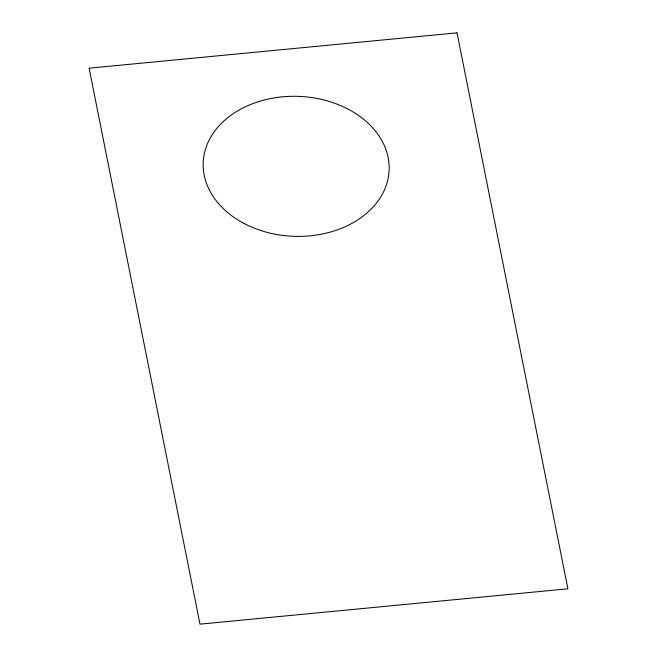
<?xml version="1.0" encoding="UTF-8"?>
<svg xmlns="http://www.w3.org/2000/svg" width="657" height="657" viewBox="0 0 657 657"><rect width="100%" height="100%" fill="white"/><g stroke="black" fill="none" stroke-linecap="round" stroke-linejoin="round"><path stroke-width="0.99" d="M457.017 32.85L89.106 68.188L199.983 624.15L567.894 588.812L457.017 32.85M244.544 223.708A93.048 70.012 2.3 0 0 388.985 172.487A93.048 70.012 2.3 0 0 254.957 102.837A93.048 70.012 2.3 0 0 244.544 223.708"/></g></svg>
